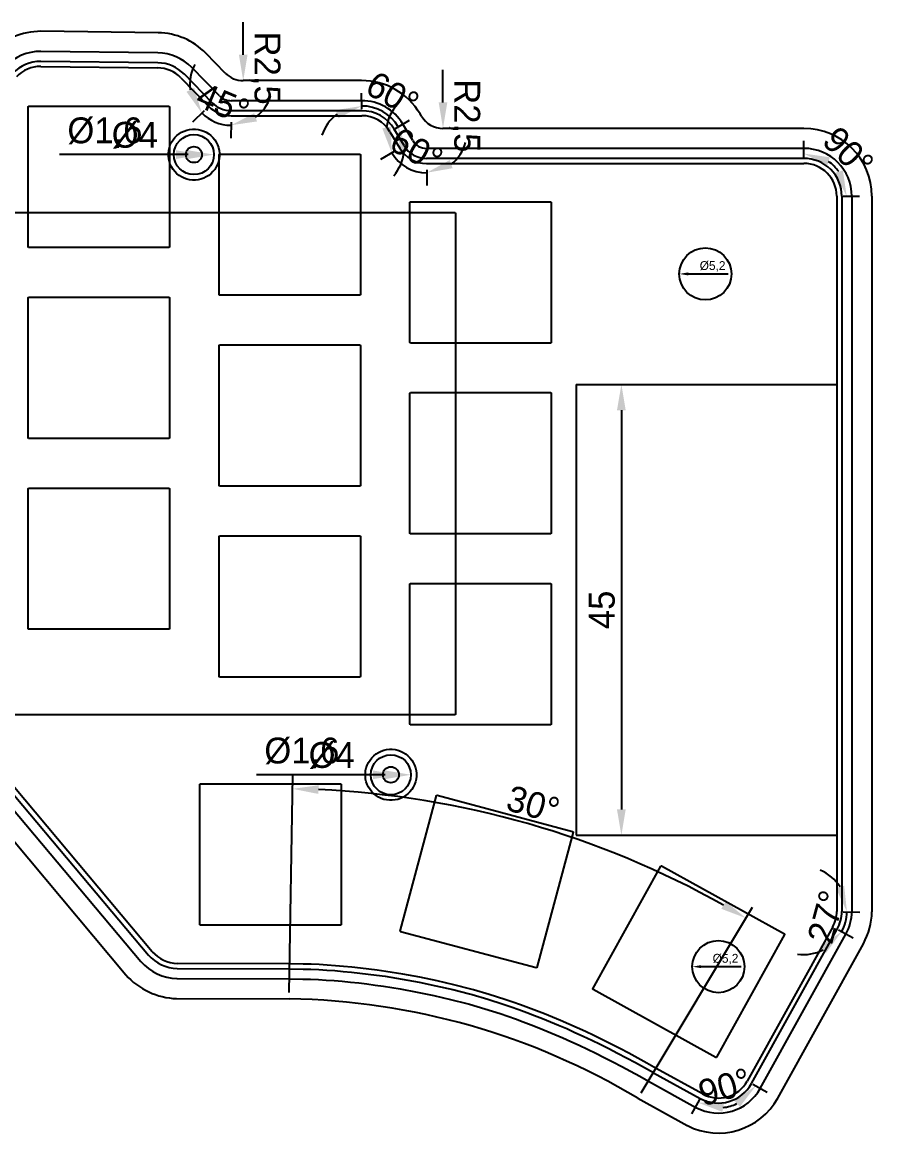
# Model space of a CAD drawing. Header units: millimetres. Extents: x 65 to 375, y -254 to -79.
# Drawn here: x 130.5 to 216, y -198 to -86.9 of the extents above; entities that cross this region are included whole.
import ezdxf

# ---------------------------------------------------------------- set-up
doc = ezdxf.new("R2010")
doc.units = ezdxf.units.MM
for name, color, linetype in [('Dimensions', 7, 'Continuous'), ('Edge.Cuts', 7, 'Continuous'), ('Sketch 04', 7, 'Continuous'), ('User.2', 7, 'Continuous'), ('User.3', 7, 'Continuous')]:
    doc.layers.add(name, color=color, linetype=linetype)
doc.dimstyles.new('ISO-25', dxfattribs={"dimtxt": 2.5, "dimasz": 2.5, "dimexe": 1.25, "dimexo": 0.625, "dimtad": 1, "dimtxsty": 'Standard', "dimcen": 2.5, "dimadec": 0, "dimazin": 0, "dimtfac": 1, "dimtmove": 0, "dimatfit": 3, "dimfxl": 1, "dimarcsym": 0})

# ---------------------------------------------------------------- blocks, each defined once
blk = doc.blocks.new('*D5')
at = {"layer": 'Defpoints', "color": 0}
for p in [(185.78, -123.09), (185.78, -168.09), (190.28, -168.09)]:
    blk.add_point(p, dxfattribs=at)
at = {"layer": 'Dimensions', "color": 140, "lineweight": -2}
for p, q in [((186.42, -123.09), (191.57, -123.09)), ((190.28, -125.67), (190.28, -165.51)), ((186.42, -168.09), (191.57, -168.09))]:
    blk.add_line(p, q, dxfattribs=at)
at = {"layer": 'Dimensions', "color": 140}
for points in [[(190.71, -125.67), (189.84, -125.67), (190.28, -123.09)], [(189.84, -165.51), (190.71, -165.51), (190.28, -168.09)]]:
    blk.add_solid(points, dxfattribs=at)
at = {"layer": 'Dimensions', "color": 140, "insert": (188.34, -145.59), "char_height": 2.582, "attachment_point": 5, "rotation": 90}
blk.add_mtext('45', dxfattribs=at)
blk = doc.blocks.new('*D21')
at = {"layer": 'Defpoints', "color": 0}
for p in [(172.48, -95.03), (172.48, -97.53)]:
    blk.add_point(p, dxfattribs=at)
at = {"layer": 'Dimensions', "color": 140, "lineweight": -2}
blk.add_line((172.48, -94.95), (172.48, -91.7), dxfattribs=at)
at = {"layer": 'Dimensions', "color": 140}
blk.add_solid([(172.05, -94.95), (172.91, -94.95), (172.48, -97.53)], dxfattribs=at)
at = {"layer": 'Dimensions', "color": 140, "insert": (174.66, -96.28), "char_height": 2.582, "attachment_point": 5, "rotation": 270}
blk.add_mtext('R2,5', dxfattribs=at)
blk = doc.blocks.new('*D22')
at = {"layer": 'Defpoints', "color": 0}
for p in [(152.55, -90.27), (152.55, -92.77)]:
    blk.add_point(p, dxfattribs=at)
at = {"layer": 'Dimensions', "color": 140, "lineweight": -2}
blk.add_line((152.55, -90.19), (152.55, -86.94), dxfattribs=at)
at = {"layer": 'Dimensions', "color": 140}
blk.add_solid([(152.12, -90.19), (152.98, -90.19), (152.55, -92.77)], dxfattribs=at)
at = {"layer": 'Dimensions', "color": 140, "insert": (154.73, -91.52), "char_height": 2.582, "attachment_point": 5, "rotation": 270}
blk.add_mtext('R2,5', dxfattribs=at)
blk = doc.blocks.new('*D32')
at = {"layer": 'Defpoints', "color": 0}
for p in [(146.83, -100.15), (148.43, -100.15)]:
    blk.add_point(p, dxfattribs=at)
at = {"layer": 'Dimensions', "color": 140, "lineweight": -2}
blk.add_line((145.85, -100.15), (134.23, -100.15), dxfattribs=at)
at = {"layer": 'Dimensions', "color": 140}
blk.add_solid([(145.85, -100.58), (145.85, -99.72), (148.43, -100.15)], dxfattribs=at)
at = {"layer": 'Dimensions', "color": 140, "insert": (138.75, -97.97), "char_height": 2.582, "attachment_point": 5}
blk.add_mtext('%%c1,6', dxfattribs=at)
blk = doc.blocks.new('*D33')
at = {"layer": 'Defpoints', "color": 0}
for p in [(166.48, -162.05), (168.08, -162.05)]:
    blk.add_point(p, dxfattribs=at)
at = {"layer": 'Dimensions', "color": 140, "lineweight": -2}
blk.add_line((165.5, -162.05), (153.88, -162.05), dxfattribs=at)
at = {"layer": 'Dimensions', "color": 140}
blk.add_solid([(165.5, -162.48), (165.5, -161.62), (168.08, -162.05)], dxfattribs=at)
at = {"layer": 'Dimensions', "color": 140, "insert": (158.4, -159.87), "char_height": 2.582, "attachment_point": 5}
blk.add_mtext('%%c1,6', dxfattribs=at)
blk = doc.blocks.new('*D40')
at = {"layer": 'Defpoints', "color": 0}
for p in [(165.28, -162.05), (169.28, -162.05)]:
    blk.add_point(p, dxfattribs=at)
at = {"layer": 'Dimensions', "color": 140, "lineweight": -2}
blk.add_line((166.7, -162.05), (158.65, -162.05), dxfattribs=at)
at = {"layer": 'Dimensions', "color": 140}
blk.add_solid([(166.7, -162.48), (166.7, -161.62), (169.28, -162.05)], dxfattribs=at)
at = {"layer": 'Dimensions', "color": 140, "insert": (161.38, -160.12), "char_height": 2.582, "attachment_point": 5}
blk.add_mtext('%%c4', dxfattribs=at)
blk = doc.blocks.new('*D41')
at = {"layer": 'Defpoints', "color": 0}
for p in [(145.63, -100.15), (149.63, -100.15)]:
    blk.add_point(p, dxfattribs=at)
at = {"layer": 'Dimensions', "color": 140, "lineweight": -2}
blk.add_line((147.05, -100.15), (139, -100.15), dxfattribs=at)
at = {"layer": 'Dimensions', "color": 140}
blk.add_solid([(147.05, -100.58), (147.05, -99.72), (149.63, -100.15)], dxfattribs=at)
at = {"layer": 'Dimensions', "color": 140, "insert": (141.73, -98.22), "char_height": 2.582, "attachment_point": 5}
blk.add_mtext('%%c4', dxfattribs=at)
blk = doc.blocks.new('*D47')
at = {"layer": 'Defpoints', "color": 0}
for p in [(208.4, -175.61), (211.77, -175.7), (211.36, -177.22), (212.53, -177.08)]:
    blk.add_point(p, dxfattribs=at)
at = {"layer": 'Dimensions', "color": 140, "lineweight": -2}
for p, q in [((212.42, -175.72), (214.08, -175.76)), ((211.93, -177.53), (213.39, -178.32))]:
    blk.add_line(p, q, dxfattribs=at)
for start, end in [(32.6143, 66.832), (331.3965, 358.3965), (262.9611, 297.1788)]:
    blk.add_arc((208.4, -175.61), 4.39, start, end, dxfattribs=at)
at = {"layer": 'Dimensions', "color": 140}
for points in [[(211.68, -173.36), (212.51, -173.13), (212.79, -175.73)], [(210.71, -179.82), (210.1, -179.2), (212.25, -177.71)]]:
    blk.add_solid(points, dxfattribs=at)
at = {"layer": 'Dimensions', "color": 140, "insert": (210.71, -176.23), "char_height": 2.582, "attachment_point": 5, "rotation": 74.8965}
blk.add_mtext('27%%d', dxfattribs=at)
blk = doc.blocks.new('*D49')
at = {"layer": 'Defpoints', "color": 0}
for p in [(199.96, -191.03), (202.83, -192.62), (198.38, -193.9), (200.04, -195.29)]:
    blk.add_point(p, dxfattribs=at)
at = {"layer": 'Dimensions', "color": 140, "lineweight": -2}
for p, q in [((203.39, -192.93), (204.82, -193.72)), ((198.06, -194.46), (197.27, -195.89))]:
    blk.add_line(p, q, dxfattribs=at)
blk.add_arc((199.96, -191.03), 4.26, 276.3035, 295.7024, dxfattribs=at)
at = {"layer": 'Dimensions', "color": 140}
for points in [[(202.11, -195.18), (201.51, -194.56), (203.69, -193.1)], [(200.52, -194.84), (200.35, -195.69), (197.9, -194.76)]]:
    blk.add_solid(points, dxfattribs=at)
at = {"layer": 'Dimensions', "color": 140, "insert": (200.59, -193.21), "char_height": 2.582, "attachment_point": 5, "rotation": 16.003}
blk.add_mtext('90%%d', dxfattribs=at)
blk = doc.blocks.new('*D61')
at = {"layer": 'Defpoints', "color": 0}
for p in [(208.49, -101.03), (212.18, -102.17), (208.49, -104.31), (211.77, -104.31)]:
    blk.add_point(p, dxfattribs=at)
at = {"layer": 'Dimensions', "color": 140, "lineweight": -2}
for p, q in [((208.49, -100.39), (208.49, -98.76)), ((212.42, -104.31), (214.05, -104.3))]:
    blk.add_line(p, q, dxfattribs=at)
blk.add_arc((208.49, -104.31), 4.26, 35.3301, 54.8445, dxfattribs=at)
at = {"layer": 'Dimensions', "color": 140}
for points in [[(211.08, -100.42), (210.82, -101.24), (208.49, -100.05)], [(211.56, -101.98), (212.38, -101.72), (212.76, -104.31)]]:
    blk.add_solid(points, dxfattribs=at)
at = {"layer": 'Dimensions', "color": 140, "insert": (212.92, -99.88), "char_height": 2.582, "attachment_point": 5, "rotation": 315.0873}
blk.add_mtext('90%%d', dxfattribs=at)
blk = doc.blocks.new('*D62')
at = {"layer": 'Defpoints', "color": 0}
for p in [(170.83, -97.95), (168.17, -99.51), (168.28, -101.04), (170.85, -101.03)]:
    blk.add_point(p, dxfattribs=at)
at = {"layer": 'Dimensions', "color": 140, "lineweight": -2}
for p, q in [((167.61, -99.84), (166.26, -100.63)), ((170.86, -101.68), (170.87, -103.25))]:
    blk.add_line(p, q, dxfattribs=at)
for start, end in [(135.2838, 172.8662), (308.0311, 345.6135), (210.4487, 270.4487)]:
    blk.add_arc((170.83, -97.95), 4.01, start, end, dxfattribs=at)
at = {"layer": 'Dimensions', "color": 140}
for points in [[(166.43, -97.54), (167.27, -97.37), (167.37, -99.98)], [(173.15, -100.7), (173.44, -101.51), (170.86, -101.96)]]:
    blk.add_solid(points, dxfattribs=at)
at = {"layer": 'Dimensions', "color": 140, "insert": (169.84, -99.7), "char_height": 2.582, "attachment_point": 5, "rotation": 330.4487}
blk.add_mtext('60%%d', dxfattribs=at)
blk = doc.blocks.new('*D63')
at = {"layer": 'Defpoints', "color": 0}
for p in [(164.37, -96.27), (167.07, -96.26), (167.18, -97.86), (164.4, -99.5)]:
    blk.add_point(p, dxfattribs=at)
at = {"layer": 'Dimensions', "color": 140, "lineweight": -2}
for p, q in [((164.37, -95.62), (164.36, -94.01)), ((167.74, -97.54), (169.13, -96.72))]:
    blk.add_line(p, q, dxfattribs=at)
for start, end in [(30.4487, 90.4487), (126.2499, 162.0512), (318.8462, 354.6475)]:
    blk.add_arc((164.4, -99.5), 4.2, start, end, dxfattribs=at)
at = {"layer": 'Dimensions', "color": 140}
for points in [[(162.05, -96.52), (161.78, -95.71), (164.37, -95.3)], [(169, -99.8), (168.16, -99.99), (168.02, -97.37)]]:
    blk.add_solid(points, dxfattribs=at)
at = {"layer": 'Dimensions', "color": 140, "insert": (167.45, -94.11), "char_height": 2.582, "attachment_point": 5, "rotation": 330.4487}
blk.add_mtext('60%%d', dxfattribs=at)
blk = doc.blocks.new('*D64')
at = {"layer": 'Defpoints', "color": 0}
for p in [(151.35, -93.1), (149.1, -95.33), (151.34, -96.27), (149.27, -96.66)]:
    blk.add_point(p, dxfattribs=at)
at = {"layer": 'Dimensions', "color": 140, "lineweight": -2}
for p, q in [((148.64, -95.78), (147.5, -96.9)), ((151.33, -96.92), (151.32, -98.51))]:
    blk.add_line(p, q, dxfattribs=at)
for start, end in [(151.642, 188.1498), (306.1655, 342.6734), (224.6577, 269.6577)]:
    blk.add_arc((151.35, -93.1), 4.12, start, end, dxfattribs=at)
at = {"layer": 'Dimensions', "color": 140}
for points in [[(146.89, -93.88), (147.66, -93.49), (148.42, -96)], [(153.65, -96.02), (153.92, -96.84), (151.33, -97.22)]]:
    blk.add_solid(points, dxfattribs=at)
at = {"layer": 'Dimensions', "color": 140, "insert": (150.53, -95.06), "char_height": 2.582, "attachment_point": 5, "rotation": 337.1577}
blk.add_mtext('45%%d', dxfattribs=at)
blk = doc.blocks.new('*D68')
at = {"layer": 'Defpoints', "color": 0}
for p in [(188.45, -169.43), (157.14, -184.41), (191.92, -194.34), (156.01, -254.29)]:
    blk.add_point(p, dxfattribs=at)
at = {"layer": 'Dimensions', "color": 140, "lineweight": -2}
for p, q in [((157.15, -183.77), (157.5, -162.16)), ((192.26, -193.78), (203.36, -175.25))]:
    blk.add_line(p, q, dxfattribs=at)
blk.add_arc((156.01, -254.29), 90.85, 60.7065, 87.4499, dxfattribs=at)
at = {"layer": 'Dimensions', "color": 140}
for points in [[(160.07, -163.1), (160.04, -163.96), (157.48, -163.45)], [(200.25, -175.43), (200.68, -174.69), (202.7, -176.35)]]:
    blk.add_solid(points, dxfattribs=at)
at = {"layer": 'Dimensions', "color": 140, "insert": (181.48, -165.01), "char_height": 2.582, "attachment_point": 5, "rotation": 344.0782}
blk.add_mtext('30%%d', dxfattribs=at)
blk = doc.blocks.new('*D70')
at = {"layer": 'Defpoints', "color": 0}
for p in [(197.36, -181.2), (202.56, -181.2)]:
    blk.add_point(p, dxfattribs=at)
at = {"layer": 'Dimensions', "color": 140, "lineweight": -2}
blk.add_line((198.24, -181.2), (202.22, -181.2), dxfattribs=at)
at = {"layer": 'Dimensions', "color": 140}
blk.add_solid([(198.24, -181.05), (198.24, -181.35), (197.36, -181.2)], dxfattribs=at)
at = {"layer": 'Dimensions', "color": 140, "insert": (200.67, -180.45), "char_height": 0.885, "attachment_point": 5, "rotation": 0.017}
blk.add_mtext('%%c5,2', dxfattribs=at)
blk = doc.blocks.new('*D71')
at = {"layer": 'Defpoints', "color": 0}
for p in [(196.06, -112.06), (201.26, -112.06)]:
    blk.add_point(p, dxfattribs=at)
at = {"layer": 'Dimensions', "color": 140, "lineweight": -2}
blk.add_line((196.95, -112.06), (200.93, -112.06), dxfattribs=at)
at = {"layer": 'Dimensions', "color": 140}
blk.add_solid([(196.95, -111.91), (196.95, -112.21), (196.06, -112.06)], dxfattribs=at)
at = {"layer": 'Dimensions', "color": 140, "insert": (199.38, -111.31), "char_height": 0.885, "attachment_point": 5}
blk.add_mtext('%%c5,2', dxfattribs=at)

msp = doc.modelspace()

# ---------------------------------------------------------------- linework, layer by layer
at = {"layer": 'Edge.Cuts'}
for p, q in [((144.0574, -87.9912), (132.3575, -87.845)), ((144.0324, -89.9911), (132.3489, -89.845)), ((144.0199, -90.991), (132.3459, -90.8451)), ((150.7575, -92.0165), (148.8209, -90.0332)), ((132.3449, -91.3451), (144.0138, -91.491)), ((149.4559, -94.9777), (146.6739, -92.1285)), ((150.1689, -94.2765), (147.3896, -91.43)), ((146.3162, -92.4778), (149.0992, -95.3281)), ((164.3618, -92.77), (152.5462, -92.77)), ((164.3677, -94.77), (151.3404, -94.77)), ((151.3352, -96.27), (164.373, -96.27)), ((164.3711, -95.77), (151.3367, -95.77)), ((170.3363, -96.3162), (170.1923, -96.0756)), ((146.6542, -97.7966), (146.9241, -97.7022)), ((146.9241, -97.7022), (147.2029, -97.6385)), ((147.2029, -97.6385), (147.487, -97.6065)), ((147.487, -97.6065), (147.773, -97.6065)), ((147.773, -97.6065), (148.0571, -97.6385)), ((148.0571, -97.6385), (148.3359, -97.7022)), ((148.3359, -97.7022), (148.6058, -97.7966)), ((168.6001, -99.2572), (167.6132, -97.6081)), ((169.4606, -98.7478), (168.4731, -97.0976)), ((208.4892, -97.5325), (172.4815, -97.5325)), ((145.3982, -98.919), (145.5503, -98.6769)), ((145.5503, -98.6769), (145.7286, -98.4533)), ((145.7286, -98.4533), (145.9308, -98.2511)), ((145.9308, -98.2511), (146.1544, -98.0728)), ((146.1544, -98.0728), (146.3965, -97.9207)), ((146.3965, -97.9207), (146.6542, -97.7966)), ((148.6058, -97.7966), (148.8635, -97.9207)), ((148.8635, -97.9207), (149.1056, -98.0728)), ((149.1056, -98.0728), (149.3292, -98.2511)), ((149.3292, -98.2511), (149.5314, -98.4533)), ((149.5314, -98.4533), (149.7097, -98.6769)), ((149.7097, -98.6769), (149.8618, -98.919)), ((167.1832, -97.8633), (168.17, -99.5122)), ((145.084, -100.0095), (145.116, -99.7254)), ((145.116, -99.7254), (145.1797, -99.4466)), ((145.1797, -99.4466), (145.2741, -99.1767)), ((145.2741, -99.1767), (145.3982, -98.919)), ((149.8618, -98.919), (149.9859, -99.1767)), ((149.9859, -99.1767), (150.0803, -99.4466)), ((150.0803, -99.4466), (150.144, -99.7254)), ((150.144, -99.7254), (150.176, -100.0095)), ((208.4892, -99.5325), (170.8446, -99.5325)), ((145.084, -100.0149), (145.084, -100.0095)), ((145.084, -100.2955), (145.084, -100.0149)), ((145.116, -100.5796), (145.084, -100.2955)), ((145.1797, -100.8584), (145.116, -100.5796)), ((145.2741, -101.1283), (145.1797, -100.8584)), ((150.0803, -100.8584), (149.9859, -101.1283)), ((150.144, -100.5796), (150.0803, -100.8584)), ((150.176, -100.2955), (150.144, -100.5796)), ((150.176, -100.0095), (150.176, -100.2955)), ((208.4892, -100.5325), (170.8494, -100.5325)), ((170.8515, -101.0325), (208.49, -101.0325)), ((145.3982, -101.386), (145.2741, -101.1283)), ((145.5503, -101.6281), (145.3982, -101.386)), ((145.7286, -101.8517), (145.5503, -101.6281)), ((145.9308, -102.0539), (145.7286, -101.8517)), ((146.1544, -102.2322), (145.9308, -102.0539)), ((149.3292, -102.0539), (149.1056, -102.2322)), ((149.5314, -101.8517), (149.3292, -102.0539)), ((149.7097, -101.6281), (149.5314, -101.8517)), ((149.8618, -101.386), (149.7097, -101.6281)), ((149.9859, -101.1283), (149.8618, -101.386)), ((146.3965, -102.3843), (146.1544, -102.2322)), ((146.6542, -102.5084), (146.3965, -102.3843)), ((146.9241, -102.6028), (146.6542, -102.5084)), ((147.2029, -102.6665), (146.9241, -102.6028)), ((147.487, -102.6985), (147.2029, -102.6665)), ((147.773, -102.6985), (147.487, -102.6985)), ((148.0571, -102.6665), (147.773, -102.6985)), ((148.3359, -102.6028), (148.0571, -102.6665)), ((148.6058, -102.5084), (148.3359, -102.6028)), ((148.8635, -102.3843), (148.6058, -102.5084)), ((149.1056, -102.2322), (148.8635, -102.3843)), ((211.775, -104.3075), (211.775, -175.7)), ((212.275, -104.3067), (212.275, -175.7068)), ((213.275, -104.3067), (213.275, -175.7191)), ((215.275, -104.3067), (215.275, -175.7404)), ((185.775, -123.0875), (185.775, -168.0875)), ((185.775, -123.0875), (211.775, -123.0875)), ((165.8044, -159.9728), (166.0465, -159.8207)), ((166.0465, -159.8207), (166.3042, -159.6966)), ((166.3042, -159.6966), (166.5741, -159.6022)), ((166.5741, -159.6022), (166.8529, -159.5385)), ((166.8529, -159.5385), (167.137, -159.5065)), ((167.137, -159.5065), (167.423, -159.5065)), ((167.423, -159.5065), (167.7071, -159.5385)), ((167.7071, -159.5385), (167.9859, -159.6022)), ((167.9859, -159.6022), (168.2558, -159.6966)), ((168.2558, -159.6966), (168.5135, -159.8207)), ((168.5135, -159.8207), (168.7556, -159.9728)), ((164.9241, -161.0767), (165.0482, -160.819)), ((165.0482, -160.819), (165.2003, -160.5769)), ((165.2003, -160.5769), (165.3786, -160.3533)), ((165.3786, -160.3533), (165.5808, -160.1511)), ((165.5808, -160.1511), (165.8044, -159.9728)), ((168.7556, -159.9728), (168.9792, -160.1511)), ((168.9792, -160.1511), (169.1814, -160.3533)), ((169.1814, -160.3533), (169.3597, -160.5769)), ((169.3597, -160.5769), (169.5118, -160.819)), ((169.5118, -160.819), (169.6359, -161.0767)), ((143.4656, -179.7151), (128.6889, -162.1039)), ((164.734, -161.9095), (164.766, -161.6254)), ((164.734, -161.9149), (164.734, -161.9095)), ((164.734, -162.1955), (164.734, -161.9149)), ((164.766, -161.6254), (164.8297, -161.3466)), ((164.8297, -161.3466), (164.9241, -161.0767)), ((169.6359, -161.0767), (169.7303, -161.3466)), ((169.7303, -161.3466), (169.794, -161.6254)), ((169.794, -161.6254), (169.826, -161.9095)), ((169.826, -161.9095), (169.826, -162.1955)), ((127.5639, -163.0966), (142.3357, -180.7021)), ((128.3132, -162.4339), (143.0894, -180.0445)), ((164.766, -162.4796), (164.734, -162.1955)), ((164.8297, -162.7584), (164.766, -162.4796)), ((164.9241, -163.0283), (164.8297, -162.7584)), ((165.0482, -163.286), (164.9241, -163.0283)), ((169.6359, -163.0283), (169.5118, -163.286)), ((169.7303, -162.7584), (169.6359, -163.0283)), ((169.794, -162.4796), (169.7303, -162.7584)), ((169.826, -162.1955), (169.794, -162.4796)), ((165.2003, -163.5281), (165.0482, -163.286)), ((165.3786, -163.7517), (165.2003, -163.5281)), ((165.5808, -163.9539), (165.3786, -163.7517)), ((165.8044, -164.1322), (165.5808, -163.9539)), ((166.0465, -164.2843), (165.8044, -164.1322)), ((166.3042, -164.4084), (166.0465, -164.2843)), ((168.5135, -164.2843), (168.2558, -164.4084)), ((168.7556, -164.1322), (168.5135, -164.2843)), ((168.9792, -163.9539), (168.7556, -164.1322)), ((169.1814, -163.7517), (168.9792, -163.9539)), ((169.3597, -163.5281), (169.1814, -163.7517)), ((169.5118, -163.286), (169.3597, -163.5281)), ((126.8695, -165.3806), (140.8252, -182.0134)), ((166.5741, -164.5028), (166.3042, -164.4084)), ((166.8529, -164.5665), (166.5741, -164.5028)), ((167.137, -164.5985), (166.8529, -164.5665)), ((167.423, -164.5985), (167.137, -164.5985)), ((167.7071, -164.5665), (167.423, -164.5985)), ((167.9859, -164.5028), (167.7071, -164.5665)), ((168.2558, -164.4084), (167.9859, -164.5028)), ((185.775, -168.0875), (211.775, -168.0875)), ((211.3644, -177.2214), (202.8278, -192.6218)), ((203.2652, -192.8642), (211.8025, -177.4624)), ((204.1398, -193.349), (212.6786, -177.9445)), ((205.889, -194.3186), (214.4304, -178.9095)), ((145.9743, -180.885), (145.9741, -180.885)), ((157.1693, -180.915), (145.9743, -180.885)), ((158.5376, -180.9353), (157.1693, -180.915)), ((159.3258, -180.9612), (158.5376, -180.9353)), ((160.1216, -180.9975), (159.3258, -180.9612)), ((145.963, -181.385), (157.165, -181.415)), ((157.165, -181.415), (158.5257, -181.4352)), ((158.5257, -181.4352), (159.3063, -181.4608)), ((159.3063, -181.4608), (160.0957, -181.4968)), ((160.0957, -181.4968), (160.8978, -181.5434)), ((160.9299, -181.0444), (160.1216, -180.9975)), ((160.8978, -181.5434), (161.7064, -181.6004)), ((161.7447, -181.1019), (160.9299, -181.0444)), ((161.7064, -181.6004), (162.525, -181.6682)), ((162.5692, -181.1701), (161.7447, -181.1019)), ((162.525, -181.6682), (163.3492, -181.7465)), ((163.3994, -181.249), (162.5692, -181.1701)), ((163.3492, -181.7465), (164.1805, -181.8354)), ((164.2367, -181.3386), (163.3994, -181.249)), ((164.1805, -181.8354), (165.0165, -181.9349)), ((165.0785, -181.4388), (164.2367, -181.3386)), ((165.0165, -181.9349), (165.8569, -182.045)), ((165.9247, -181.5496), (165.0785, -181.4388)), ((165.8569, -182.045), (166.6991, -182.1653)), ((166.7742, -181.671), (165.9247, -181.5496)), ((168.4794, -181.9449), (166.7742, -181.671)), ((170.1862, -182.2594), (168.4794, -181.9449)), ((145.9422, -182.3849), (157.1562, -182.415)), ((157.1562, -182.415), (158.5018, -182.435)), ((158.5018, -182.435), (159.2671, -182.4601)), ((159.2671, -182.4601), (160.0439, -182.4955)), ((160.0439, -182.4955), (160.8336, -182.5414)), ((160.8336, -182.5414), (161.63, -182.5975)), ((161.63, -182.5975), (162.4364, -182.6643)), ((162.4364, -182.6643), (163.2487, -182.7414)), ((163.2487, -182.7414), (164.0682, -182.8291)), ((164.0682, -182.8291), (164.8925, -182.9272)), ((164.8925, -182.9272), (165.7212, -183.0358)), ((165.7212, -183.0358), (166.5491, -183.154)), ((166.5491, -183.154), (168.2245, -183.4231)), ((166.6991, -182.1653), (168.3944, -182.4376)), ((168.3944, -182.4376), (170.0899, -182.7501)), ((170.0899, -182.7501), (171.7801, -183.1018)), ((171.8875, -182.6134), (170.1862, -182.2594)), ((171.7801, -183.1018), (173.458, -183.491)), ((173.5765, -183.0053), (171.8875, -182.6134)), ((175.2472, -183.4334), (173.5765, -183.0053)), ((168.2245, -183.4231), (169.8974, -183.7315)), ((169.8974, -183.7315), (171.5652, -184.0785)), ((171.5652, -184.0785), (173.2208, -184.4626)), ((173.458, -183.491), (175.1184, -183.9166)), ((175.1184, -183.9166), (175.4043, -183.9957)), ((175.5412, -183.5148), (175.2472, -183.4334)), ((175.4043, -183.9957), (176.9513, -184.448)), ((177.0975, -183.9698), (175.5412, -183.5148)), ((178.6557, -184.4669), (177.0975, -183.9698)), ((145.9052, -184.3848), (157.1386, -184.4149)), ((173.2208, -184.4626), (174.8609, -184.8829)), ((174.8609, -184.8829), (175.1307, -184.9575)), ((175.1307, -184.9575), (176.659, -185.4044)), ((176.659, -185.4044), (178.1868, -185.8918)), ((176.9513, -184.448), (178.4994, -184.9419)), ((178.4994, -184.9419), (179.273, -185.2042)), ((179.4365, -184.7317), (178.6557, -184.4669)), ((179.273, -185.2042), (180.0528, -185.4792)), ((180.2219, -185.0086), (179.4365, -184.7317)), ((181.0097, -185.2969), (180.2219, -185.0086)), ((181.8027, -185.5978), (181.0097, -185.2969)), ((178.1868, -185.8918), (178.9462, -186.1494)), ((178.9462, -186.1494), (179.7147, -186.4203)), ((179.7147, -186.4203), (180.4858, -186.7025)), ((180.0528, -185.4792), (180.8351, -185.7655)), ((180.8351, -185.7655), (181.6226, -186.0643)), ((181.6226, -186.0643), (182.4148, -186.3755)), ((182.6003, -185.9112), (181.8027, -185.5978)), ((182.4148, -186.3755), (183.2129, -186.6998)), ((183.4037, -186.2377), (182.6003, -185.9112)), ((184.2141, -186.5778), (183.4037, -186.2377)), ((180.4858, -186.7025), (181.2624, -186.9972)), ((181.2624, -186.9972), (182.0437, -187.3041)), ((182.0437, -187.3041), (182.8311, -187.6241)), ((182.8311, -187.6241), (183.6257, -187.9577)), ((183.2129, -186.6998), (184.018, -187.0378)), ((184.018, -187.0378), (184.8296, -187.3893)), ((185.0309, -186.9316), (184.2141, -186.5778)), ((184.8296, -187.3893), (185.6504, -187.7557)), ((185.8567, -187.3003), (185.0309, -186.9316)), ((186.6898, -187.6832), (185.8567, -187.3003)), ((183.6257, -187.9577), (184.427, -188.3047)), ((184.427, -188.3047), (185.2377, -188.6666)), ((185.2377, -188.6666), (186.0558, -189.0427)), ((185.6504, -187.7557), (186.4784, -188.1364)), ((186.4784, -188.1364), (187.3179, -188.5334)), ((187.5341, -188.0825), (186.6898, -187.6832)), ((187.3179, -188.5334), (188.1654, -188.9453)), ((188.3863, -188.4967), (187.5341, -188.0825)), ((189.2521, -188.9289), (188.3863, -188.4967)), ((186.0558, -189.0427), (186.8856, -189.4351)), ((186.8856, -189.4351), (187.7235, -189.8424)), ((187.7235, -189.8424), (188.5754, -190.2675)), ((188.1654, -188.9453), (189.0265, -189.3751)), ((189.0265, -189.3751), (189.8964, -189.8205)), ((190.1266, -189.3766), (189.2521, -188.9289)), ((189.8964, -189.8205), (190.7822, -190.2855)), ((191.0168, -189.8439), (190.1266, -189.3766)), ((191.9166, -190.3276), (191.0168, -189.8439)), ((188.5754, -190.2675), (189.4362, -190.7083)), ((189.4362, -190.7083), (190.3131, -191.1686)), ((190.7822, -190.2855), (191.6777, -190.7669)), ((191.6777, -190.7669), (192.5914, -191.2696)), ((192.8345, -190.8327), (191.9166, -190.3276)), ((193.7632, -191.3554), (192.8345, -190.8327)), ((190.3131, -191.1686), (191.1998, -191.6453)), ((191.1998, -191.6453), (192.1051, -192.1435)), ((192.5914, -191.2696), (193.4992, -191.7805)), ((193.4992, -191.7805), (193.501, -191.7817)), ((193.501, -191.7817), (198.156, -194.3482)), ((193.7635, -191.3555), (193.7632, -191.3554)), ((193.7638, -191.3557), (193.7635, -191.3555)), ((198.3758, -193.8985), (193.7638, -191.3557)), ((192.1051, -192.1435), (192.97, -192.6302)), ((192.97, -192.6302), (192.9754, -192.6339)), ((192.9754, -192.6339), (197.7162, -195.2477)), ((198.376, -193.8986), (198.3758, -193.8985)), ((191.9116, -194.3295), (191.9242, -194.3381)), ((191.9242, -194.3381), (196.8367, -197.0466)), ((197.7162, -195.2477), (197.7214, -195.2499)), ((198.156, -194.3482), (198.1565, -194.3484)), ((196.8367, -197.0466), (196.8625, -197.0577))]:
    msp.add_line(p, q, dxfattribs=at)
for centre, radius in [((147.63, -100.1525), 2), ((147.63, -100.1525), 0.8), ((167.28, -162.0525), 2), ((167.28, -162.0525), 0.8)]:
    msp.add_circle(centre, radius, dxfattribs=at)
for centre, radius, start, end in [((132.3758, -94.7891), 6.9442, 90.151021, 135.879366), ((143.9738, -94.7635), 6.7728, 44.301613, 89.292584), ((132.3758, -94.7891), 4.9442, 90.31156, 135.718825), ((132.3758, -94.7891), 3.9442, 90.434495, 135.595888), ((143.9738, -94.7635), 3.7728, 44.301613, 89.299532), ((143.9738, -94.7635), 4.7728, 44.301613, 89.296246), ((132.3758, -94.7891), 3.4442, 90.515191, 135.515191), ((143.9738, -94.7635), 3.2728, 44.299532, 89.299532), ((152.5462, -90.27), 2.5, 224.31523, 270), ((164.3983, -99.5004), 6.7305, 30.586506, 90.310856), ((151.3541, -93.1), 1.67, 224.787021, 269.528348), ((151.3541, -93.1), 3.17, 224.657665, 269.657665), ((151.3541, -93.1), 2.67, 224.688353, 269.626986), ((164.3983, -99.5004), 4.7305, 30.526581, 90.370792), ((164.3983, -99.5004), 3.7305, 30.479838, 90.417542), ((164.3983, -99.5004), 3.2305, 30.448693, 90.448693), ((172.4815, -95.0325), 2.5, 210.897307, 270), ((208.495, -104.3125), 6.78, 0.04871, 90.048684), ((170.8273, -97.9501), 1.5825, 210.27117, 270.626198), ((170.8273, -97.9501), 3.0825, 210.448675, 270.448675), ((170.8273, -97.9501), 2.5825, 210.407166, 270.490189), ((208.495, -104.3125), 4.78, 0.069075, 90.069065), ((208.495, -104.3125), 3.78, 0.087332, 90.08735), ((208.495, -104.3125), 3.28, 0.087341, 90.087341), ((208.4011, -175.6056), 3.3752, 331.39654, 358.396542), ((208.4011, -175.6056), 3.8752, 331.370075, 358.503563), ((208.4011, -175.6056), 4.8752, 331.329944, 358.665845), ((208.4011, -175.6056), 6.8752, 331.277839, 358.876543), ((146.1322, -177.2718), 3.6166, 222.497402, 267.497407), ((146.1322, -177.2718), 5.1166, 222.099345, 267.871567), ((146.1322, -177.2718), 4.1166, 222.340702, 267.644699), ((146.1322, -177.2718), 7.1166, 221.779795, 268.171934), ((156.0144, -254.2872), 69.8813, 59.078228, 89.078228), ((199.9635, -191.0343), 3.7748, 241.398268, 331.00299), ((199.9635, -191.0343), 3.2748, 241.00299, 331.00299), ((199.9635, -191.0343), 4.7748, 241.993302, 331.002364), ((199.9635, -191.0343), 6.7748, 242.758995, 331.001665)]:
    msp.add_arc(centre, radius, start, end, dxfattribs=at)
at = {"layer": 'Sketch 04'}
for centre in [(198.6604, -112.06), (199.9554, -181.1983)]:
    msp.add_circle(centre, 2.6, dxfattribs=at)
at = {"layer": 'User.2'}
for p, q in [((93.68, -105.9425), (173.68, -105.9425)), ((173.68, -105.9425), (173.703, -105.9471)), ((173.703, -105.9471), (173.7354, -105.9795)), ((173.7354, -105.9795), (173.74, -106.0025)), ((173.74, -106.0025), (173.74, -156.0025)), ((173.68, -156.0625), (93.68, -156.0625)), ((173.703, -156.0579), (173.68, -156.0625)), ((173.7354, -156.0255), (173.703, -156.0579)), ((173.74, -156.0025), (173.7354, -156.0255))]:
    msp.add_line(p, q, dxfattribs=at)
at = {"layer": 'User.3'}
for p, q in [((131.0872, -95.3825), (131.091, -95.3634)), ((131.0872, -109.3825), (131.0872, -95.3825)), ((131.091, -95.3634), (131.1181, -95.3363)), ((131.1181, -95.3363), (131.1372, -95.3325)), ((131.1372, -95.3325), (145.1372, -95.3325)), ((145.1372, -95.3325), (145.1564, -95.3363)), ((145.1564, -95.3363), (145.1834, -95.3634)), ((145.1834, -95.3634), (145.1872, -95.3825)), ((145.1872, -95.3825), (145.1872, -109.3825)), ((150.1372, -100.145), (150.141, -100.1259)), ((150.1372, -114.145), (150.1372, -100.145)), ((150.141, -100.1259), (150.1681, -100.0988)), ((150.1681, -100.0988), (150.1872, -100.095)), ((150.1872, -100.095), (164.1872, -100.095)), ((164.1872, -100.095), (164.2064, -100.0988)), ((164.2064, -100.0988), (164.2334, -100.1259)), ((164.2334, -100.1259), (164.2372, -100.145)), ((164.2372, -100.145), (164.2372, -114.145)), ((169.1872, -104.9075), (169.191, -104.8884)), ((169.1872, -118.9075), (169.1872, -104.9075)), ((169.191, -104.8884), (169.2181, -104.8613)), ((169.2181, -104.8613), (169.2372, -104.8575)), ((169.2372, -104.8575), (183.2372, -104.8575)), ((183.2372, -104.8575), (183.2564, -104.8613)), ((183.2564, -104.8613), (183.2834, -104.8884)), ((183.2834, -104.8884), (183.2872, -104.9075)), ((183.2872, -104.9075), (183.2872, -118.9075)), ((131.091, -109.4016), (131.0872, -109.3825)), ((131.1181, -109.4287), (131.091, -109.4016)), ((131.1372, -109.4325), (131.1181, -109.4287)), ((145.1372, -109.4325), (131.1372, -109.4325)), ((145.1564, -109.4287), (145.1372, -109.4325)), ((145.1834, -109.4016), (145.1564, -109.4287)), ((145.1872, -109.3825), (145.1834, -109.4016)), ((150.141, -114.1641), (150.1372, -114.145)), ((150.1681, -114.1912), (150.141, -114.1641)), ((150.1872, -114.195), (150.1681, -114.1912)), ((164.1872, -114.195), (150.1872, -114.195)), ((164.2064, -114.1912), (164.1872, -114.195)), ((164.2334, -114.1641), (164.2064, -114.1912)), ((164.2372, -114.145), (164.2334, -114.1641)), ((131.0872, -114.4325), (131.091, -114.4134)), ((131.0872, -128.4325), (131.0872, -114.4325)), ((131.091, -114.4134), (131.1181, -114.3863)), ((131.1181, -114.3863), (131.1372, -114.3825)), ((131.1372, -114.3825), (145.1372, -114.3825)), ((145.1372, -114.3825), (145.1564, -114.3863)), ((145.1564, -114.3863), (145.1834, -114.4134)), ((145.1834, -114.4134), (145.1872, -114.4325)), ((145.1872, -114.4325), (145.1872, -128.4325)), ((150.1372, -119.195), (150.141, -119.1759)), ((150.1372, -133.195), (150.1372, -119.195)), ((150.141, -119.1759), (150.1681, -119.1488)), ((150.1681, -119.1488), (150.1872, -119.145)), ((150.1872, -119.145), (164.1872, -119.145)), ((164.1872, -119.145), (164.2064, -119.1488)), ((164.2064, -119.1488), (164.2334, -119.1759)), ((164.2334, -119.1759), (164.2372, -119.195)), ((164.2372, -119.195), (164.2372, -133.195)), ((169.191, -118.9266), (169.1872, -118.9075)), ((169.2181, -118.9537), (169.191, -118.9266)), ((169.2372, -118.9575), (169.2181, -118.9537)), ((183.2372, -118.9575), (169.2372, -118.9575)), ((183.2564, -118.9537), (183.2372, -118.9575)), ((183.2834, -118.9266), (183.2564, -118.9537)), ((183.2872, -118.9075), (183.2834, -118.9266)), ((169.1872, -123.9575), (169.191, -123.9384)), ((169.1872, -137.9575), (169.1872, -123.9575)), ((169.191, -123.9384), (169.2181, -123.9113)), ((169.2181, -123.9113), (169.2372, -123.9075)), ((169.2372, -123.9075), (183.2372, -123.9075)), ((183.2372, -123.9075), (183.2564, -123.9113)), ((183.2564, -123.9113), (183.2834, -123.9384)), ((183.2834, -123.9384), (183.2872, -123.9575)), ((183.2872, -123.9575), (183.2872, -137.9575)), ((131.091, -128.4516), (131.0872, -128.4325)), ((131.1181, -128.4787), (131.091, -128.4516)), ((131.1372, -128.4825), (131.1181, -128.4787)), ((145.1372, -128.4825), (131.1372, -128.4825)), ((145.1564, -128.4787), (145.1372, -128.4825)), ((145.1834, -128.4516), (145.1564, -128.4787)), ((145.1872, -128.4325), (145.1834, -128.4516)), ((150.141, -133.2141), (150.1372, -133.195)), ((150.1681, -133.2412), (150.141, -133.2141)), ((150.1872, -133.245), (150.1681, -133.2412)), ((164.2064, -133.2412), (164.1872, -133.245)), ((164.2334, -133.2141), (164.2064, -133.2412)), ((164.2372, -133.195), (164.2334, -133.2141)), ((131.0872, -133.4825), (131.091, -133.4634)), ((131.0872, -147.4825), (131.0872, -133.4825)), ((131.091, -133.4634), (131.1181, -133.4363)), ((131.1181, -133.4363), (131.1372, -133.4325)), ((131.1372, -133.4325), (145.1372, -133.4325)), ((145.1372, -133.4325), (145.1564, -133.4363)), ((145.1564, -133.4363), (145.1834, -133.4634)), ((145.1834, -133.4634), (145.1872, -133.4825)), ((145.1872, -133.4825), (145.1872, -147.4825)), ((164.1872, -133.245), (150.1872, -133.245)), ((150.1372, -138.245), (150.141, -138.2259)), ((150.1372, -152.245), (150.1372, -138.245)), ((150.141, -138.2259), (150.1681, -138.1988)), ((150.1681, -138.1988), (150.1872, -138.195)), ((150.1872, -138.195), (164.1872, -138.195)), ((164.1872, -138.195), (164.2064, -138.1988)), ((164.2064, -138.1988), (164.2334, -138.2259)), ((164.2334, -138.2259), (164.2372, -138.245)), ((164.2372, -138.245), (164.2372, -152.245)), ((169.191, -137.9766), (169.1872, -137.9575)), ((169.2181, -138.0037), (169.191, -137.9766)), ((169.2372, -138.0075), (169.2181, -138.0037)), ((183.2372, -138.0075), (169.2372, -138.0075)), ((183.2564, -138.0037), (183.2372, -138.0075)), ((183.2834, -137.9766), (183.2564, -138.0037)), ((183.2872, -137.9575), (183.2834, -137.9766)), ((169.1872, -143.0075), (169.191, -142.9884)), ((169.1872, -157.0075), (169.1872, -143.0075)), ((169.191, -142.9884), (169.2181, -142.9613)), ((169.2181, -142.9613), (169.2372, -142.9575)), ((169.2372, -142.9575), (183.2372, -142.9575)), ((183.2372, -142.9575), (183.2564, -142.9613)), ((183.2564, -142.9613), (183.2834, -142.9884)), ((183.2834, -142.9884), (183.2872, -143.0075)), ((183.2872, -143.0075), (183.2872, -157.0075)), ((131.091, -147.5016), (131.0872, -147.4825)), ((131.1181, -147.5287), (131.091, -147.5016)), ((131.1372, -147.5325), (131.1181, -147.5287)), ((145.1372, -147.5325), (131.1372, -147.5325)), ((145.1564, -147.5287), (145.1372, -147.5325)), ((145.1834, -147.5016), (145.1564, -147.5287)), ((145.1872, -147.4825), (145.1834, -147.5016)), ((150.141, -152.2641), (150.1372, -152.245)), ((150.1681, -152.2912), (150.141, -152.2641)), ((150.1872, -152.295), (150.1681, -152.2912)), ((164.1872, -152.295), (150.1872, -152.295)), ((164.2064, -152.2912), (164.1872, -152.295)), ((164.2334, -152.2641), (164.2064, -152.2912)), ((164.2372, -152.245), (164.2334, -152.2641)), ((169.191, -157.0266), (169.1872, -157.0075)), ((169.2181, -157.0537), (169.191, -157.0266)), ((169.2372, -157.0575), (169.2181, -157.0537)), ((183.2372, -157.0575), (169.2372, -157.0575)), ((183.2564, -157.0537), (183.2372, -157.0575)), ((183.2834, -157.0266), (183.2564, -157.0537)), ((183.2872, -157.0075), (183.2834, -157.0266)), ((148.2322, -163.01), (148.236, -162.9909)), ((148.2322, -177.01), (148.2322, -163.01)), ((148.236, -162.9909), (148.2631, -162.9638)), ((148.2631, -162.9638), (148.2822, -162.96)), ((148.2822, -162.96), (162.2822, -162.96)), ((162.2822, -162.96), (162.3014, -162.9638)), ((162.3014, -162.9638), (162.3284, -162.9909)), ((162.3284, -162.9909), (162.3322, -163.01)), ((162.3322, -163.01), (162.3322, -177.01)), ((168.2107, -177.6468), (171.8342, -164.1238)), ((171.8342, -164.1238), (171.8428, -164.1063)), ((171.8428, -164.1063), (171.876, -164.0872)), ((171.876, -164.0872), (171.8954, -164.0885)), ((171.8954, -164.0885), (185.4184, -167.712)), ((185.4537, -167.7732), (181.8303, -181.2962)), ((185.4184, -167.712), (185.4359, -167.7206)), ((185.4359, -167.7206), (185.455, -167.7537)), ((185.455, -167.7537), (185.4537, -167.7732)), ((187.4412, -183.4068), (194.2285, -171.1621)), ((194.2285, -171.1621), (194.2411, -171.1472)), ((194.2411, -171.1472), (194.2779, -171.1367)), ((194.2779, -171.1367), (194.2965, -171.1426)), ((194.2965, -171.1426), (206.5411, -177.93)), ((148.236, -177.0291), (148.2322, -177.01)), ((148.2631, -177.0562), (148.236, -177.0291)), ((148.2822, -177.06), (148.2631, -177.0562)), ((162.2822, -177.06), (148.2822, -177.06)), ((162.3014, -177.0562), (162.2822, -177.06)), ((162.3284, -177.0291), (162.3014, -177.0562)), ((162.3322, -177.01), (162.3284, -177.0291)), ((168.2095, -177.6663), (168.2107, -177.6468)), ((168.2286, -177.6994), (168.2095, -177.6663)), ((168.2461, -177.708), (168.2286, -177.6994)), ((181.769, -181.3315), (168.2461, -177.708)), ((206.5606, -177.9979), (199.7733, -190.2426)), ((206.5411, -177.93), (206.556, -177.9426)), ((206.556, -177.9426), (206.5666, -177.9794)), ((206.5666, -177.9794), (206.5606, -177.9979)), ((181.7885, -181.3328), (181.769, -181.3315)), ((181.8217, -181.3137), (181.7885, -181.3328)), ((181.8303, -181.2962), (181.8217, -181.3137)), ((187.4352, -183.4254), (187.4412, -183.4068)), ((187.4458, -183.4622), (187.4352, -183.4254)), ((187.4606, -183.4748), (187.4458, -183.4622)), ((199.7053, -190.2621), (187.4606, -183.4748)), ((199.7239, -190.268), (199.7053, -190.2621)), ((199.7607, -190.2575), (199.7239, -190.268)), ((199.7733, -190.2426), (199.7607, -190.2575))]:
    msp.add_line(p, q, dxfattribs=at)

# ---------------------------------------------------------------- dimensions: what is measured, and where the dimension line sits
at = {"layer": 'Dimensions'}
for center, mpoint, picture, middle in [((152.5462, -90.27), (152.5462, -92.77), '*D22', (152.5462, -91.52)), ((172.4815, -95.0325), (172.4815, -97.5325), '*D21', (172.4815, -96.2825))]:
    dim = msp.add_radius_dim(center=center, mpoint=mpoint, dimstyle='ISO-25', override={"dimscale": 1.03266, "dimdec": 3, "dimzin": 8, "dimlunit": 2, "dimclrd": 140, "dimclre": 140, "dimclrt": 140}, dxfattribs=at)
    dim.commit()
    dim.dimension.update_dxf_attribs({"geometry": picture, "text_midpoint": middle, "dimtype": 164})
for base, center, p1, p2, picture, middle in [((149.27232, -96.65657), (151.35412, -93.10003), (149.09922, -95.32814), (151.33518, -96.27), '*D64', (149.75435, -96.89788)), ((167.0725, -96.2622), (164.3983, -99.5004), (167.1832, -97.8633), (164.373, -96.27), '*D63', (166.4695, -95.8471)), ((168.27564, -101.0399), (170.82735, -97.95007), (168.16996, -99.51219), (170.85149, -101.0325), '*D62', (168.85095, -101.43606)), ((212.1845, -102.1749), (208.495, -104.3125), (211.775, -104.3075), (208.49, -101.0325), '*D61', (211.5055, -101.2928)), ((188.4548, -169.431), (156.0144, -254.2872), (191.9242, -194.3381), (157.1386, -184.4149), '*D68', (180.9357, -166.9266)), ((212.5346, -177.0777), (208.4011, -175.6056), (211.3644, -177.2214), (211.775, -175.7), '*D47', (212.6373, -176.7488)), ((200.0381, -195.2909), (199.9635, -191.0343), (198.376, -193.8986), (202.8278, -192.6218), '*D49', (201.1372, -195.1265))]:
    dim = msp.add_angular_dim_3p(base=base, center=center, p1=p1, p2=p2, dimstyle='ISO-25', override={"dimscale": 1.03266, "dimlunit": 2, "dimclrd": 140, "dimclre": 140, "dimclrt": 140, "dimadec": 3, "dimazin": 2}, dxfattribs=at)
    dim.commit()
    dim.dimension.update_dxf_attribs({"geometry": picture, "text_midpoint": middle, "dimtype": 165})
for p1, p2, override, picture, middle in [((146.83, -100.1525), (148.43, -100.1525), {"dimscale": 1.03266, "dimdec": 3, "dimzin": 8, "dimlunit": 2, "dimclrd": 140, "dimclre": 140, "dimclrt": 140}, '*D32', (138.7488, -100.1525)), ((145.63, -100.1525), (149.63, -100.1525), {"dimscale": 1.03266, "dimdec": 3, "dimzin": 8, "dimlunit": 2, "dimclrd": 140, "dimclre": 140, "dimclrt": 140}, '*D41', (141.7314, -100.1525)), ((201.2604, -112.06), (196.0604, -112.06), {"dimscale": 0.353992, "dimdec": 3, "dimzin": 8, "dimlunit": 2, "dimclrd": 140, "dimclre": 140, "dimclrt": 140}, '*D71', (199.3791, -112.06)), ((166.48, -162.0525), (168.08, -162.0525), {"dimscale": 1.03266, "dimdec": 3, "dimzin": 8, "dimlunit": 2, "dimclrd": 140, "dimclre": 140, "dimclrt": 140}, '*D33', (158.3988, -162.0525)), ((165.28, -162.0525), (169.28, -162.0525), {"dimscale": 1.03266, "dimdec": 3, "dimzin": 8, "dimlunit": 2, "dimclrd": 140, "dimclre": 140, "dimclrt": 140}, '*D40', (161.3814, -162.0525)), ((202.5554, -181.1975), (197.3554, -181.1991), {"dimscale": 0.353992, "dimdec": 3, "dimzin": 8, "dimlunit": 2, "dimclrd": 140, "dimclre": 140, "dimclrt": 140}, '*D70', (200.6741, -181.1981))]:
    dim = msp.add_diameter_dim_2p(p1=p1, p2=p2, dimstyle='ISO-25', override=override, dxfattribs=at)
    dim.commit()
    dim.dimension.update_dxf_attribs({"geometry": picture, "text_midpoint": middle, "dimtype": 163})
dim = msp.add_linear_dim(base=(190.275, -168.0875), p1=(185.775, -123.0875), p2=(185.775, -168.0875), angle=270, dimstyle='ISO-25', override={"dimscale": 1.03266, "dimdec": 3, "dimzin": 8, "dimlunit": 2, "dimclrd": 140, "dimclre": 140, "dimclrt": 140}, dxfattribs=at)
dim.commit()
dim.dimension.update_dxf_attribs({"geometry": '*D5', "text_midpoint": (190.275, -145.5875), "dimtype": 161})

doc.saveas('drawing.dxf')
